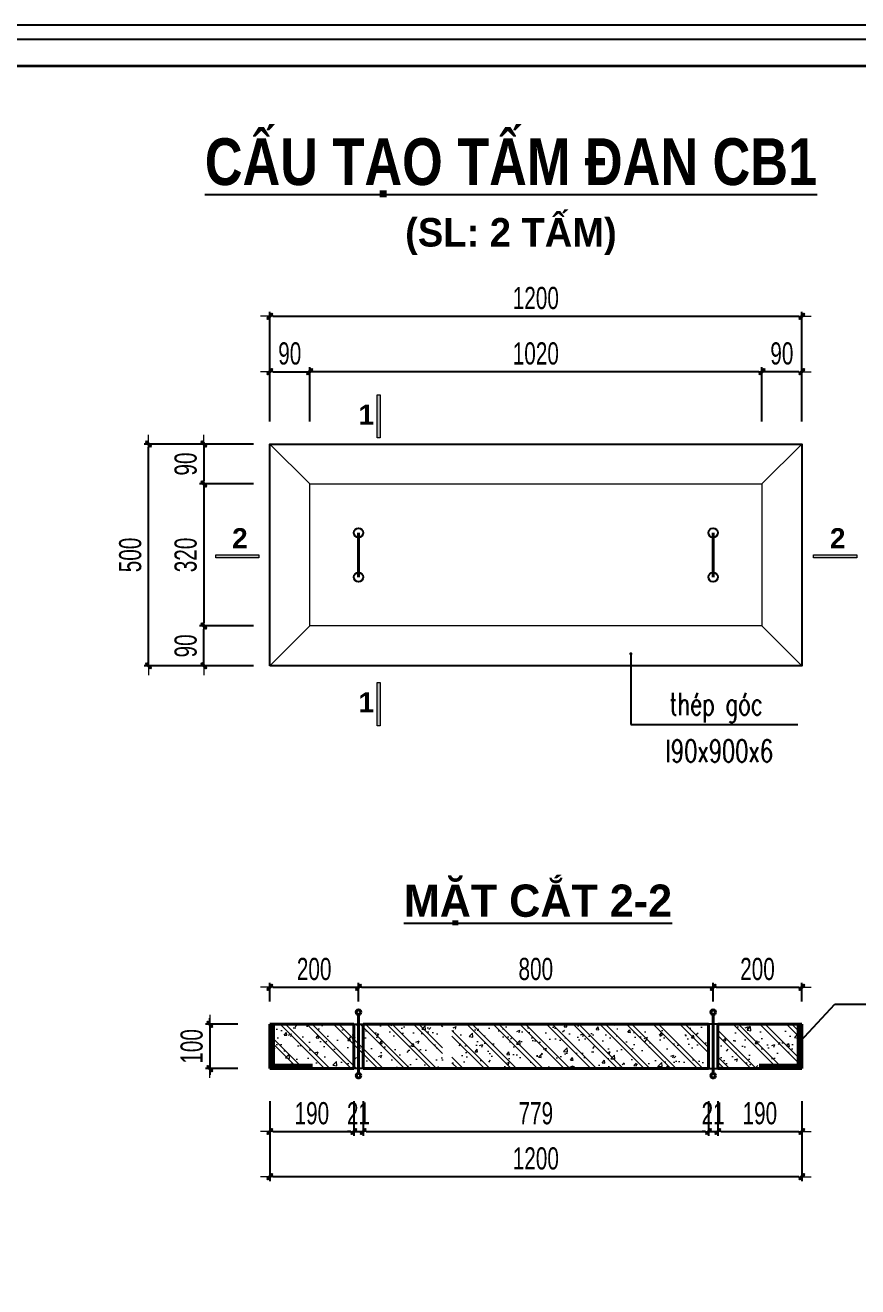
# Model space of a CAD drawing. Header units: inches. Extents: x -676 to 53517, y -16349 to 46516.
# Drawn here: x 44555 to 46433, y -6592 to -3748 of the extents above; entities that cross this region are included whole.
import ezdxf
from ezdxf.enums import TextEntityAlignment as Align

# ---------------------------------------------------------------- set-up
doc = ezdxf.new("R2010")
doc.units = ezdxf.units.IN
doc.header["$MEASUREMENT"] = 0
for name, color, linetype, lineweight in [('2 - Text2', 2, 'Continuous', 20), ('39 - Net manh', 39, 'Continuous', 18), ('dim', 144, 'Continuous', 13), ('EG Text1', 3, 'Continuous', 20), ('LC Dim', 8, 'Continuous', 18), ('LC Hatch', 252, 'Continuous', 9), ('LC Net dam2', 6, 'Continuous', 40), ('LC Net thay', 7, 'Continuous', 25), ('LC Text2', 7, 'Continuous', 25), ('THEP', 1, 'Continuous', 35), ('THEPDOC', 1, 'Continuous', 40)]:
    doc.layers.add(name, color=color, linetype=linetype, lineweight=lineweight)
doc.layers.add('ENTTNTHIETKE1', color=2, linetype='Continuous')
doc.layers.add('KHUNGTEN', color=5, linetype='Continuous')
doc.styles.add('EG 1', font='')
doc.styles.add('EG Huy', font='vnsimli.shx', dxfattribs={"width": 0.75})
doc.styles.add('HOATBIF', font='hoatbif.shx', dxfattribs={"width": 0.7})
doc.styles.add('LC 1', font='')
doc.styles.add('LC3', font='', dxfattribs={"width": 0.8})
doc.styles.add('Ten ban ve', font='', dxfattribs={"height": 500})
doc.styles.get('EG 1').set_extended_font_data('.VnAvantH', bold=True)
doc.styles.get('LC 1').set_extended_font_data('.VnAvantH', bold=True)
doc.styles.get('LC3').set_extended_font_data('.VnArialH', bold=True)
doc.styles.get('Ten ban ve').set_extended_font_data('.VnHelvetInsH', bold=True)
doc.dimstyles.new('1-100(1-25)', dxfattribs={"dimscale": 25, "dimtxt": 2.5, "dimasz": 0.35, "dimexe": 0.5, "dimexo": 0, "dimgap": 0.8, "dimtad": 1, "dimdec": 0, "dimzin": 0, "dimdsep": 46, "dimtxsty": 'HOATBIF', "dimblk1": 'DOT', "dimblk2": 'DOT', "dimsah": 1, "dimcen": -1, "dimdle": 1, "dimclrd": 256, "dimclre": 256, "dimclrt": 4, "dimadec": 3, "dimazin": 2, "dimtfac": 0.333333, "dimtdec": 0, "dimtix": 1, "dimtmove": 2, "dimatfit": 3, "dimldrblk": 'DOT', "dimfxl": 1, "dimtvp": 0.833333, "dimtolj": 1, "dimtzin": 0, "dimarcsym": 0})

# ---------------------------------------------------------------- blocks, each defined once
blk = doc.blocks.new('DOT')
at = {"layer": 'LC Dim'}
blk.add_line((-3, 0), (3, 0), dxfattribs=at)
at = {"layer": 'LC Dim', "color": 4}
blk.add_line((-1, -1), (1, 1), dxfattribs=at)
blk.add_lwpolyline([(0.5, 1), (-1, -0.5), (-0.5, -1), (1, 0.5)], close=True, dxfattribs=at)
blk = doc.blocks.new('*D846')
at = {"layer": 'Defpoints', "color": 0, "transparency": 16777216}
for p in [(46306.3, -4404.1), (45106.3, -4641.1), (46306.3, -4641.1)]:
    blk.add_point(p, dxfattribs=at)
at = {"layer": 'LC Dim', "lineweight": -2, "transparency": 16777216}
for p, q in [((45106.3, -4641.1), (45106.3, -4394.1)), ((45113.3, -4404.1), (46299.3, -4404.1)), ((46306.3, -4641.1), (46306.3, -4394.1))]:
    blk.add_line(p, q, dxfattribs=at)
at = {"layer": 'LC Dim', "lineweight": -2, "transparency": 16777216, "xscale": 7, "yscale": 7, "zscale": 7, "rotation": 180}
blk.add_blockref('DOT', (45106.3, -4404.1), dxfattribs=at)
at = {"layer": 'LC Dim', "lineweight": -2, "transparency": 16777216, "xscale": 7, "yscale": 7, "zscale": 7}
blk.add_blockref('DOT', (46306.3, -4404.1), dxfattribs=at)
at = {"layer": 'LC Dim', "color": 4, "transparency": 16777216, "insert": (45706.3, -4363.1), "char_height": 50, "attachment_point": 5, "style": 'HOATBIF'}
blk.add_mtext('\\A1;1200', dxfattribs=at)
blk = doc.blocks.new('_Dot')
at = {"color": 0, "linetype": 'ByBlock', "lineweight": -2}
blk.add_line((-0.5, 0), (-1, 0), dxfattribs=at)
at = {"color": 0, "linetype": 'ByBlock', "const_width": 0.5}
blk.add_lwpolyline([(-0.25, 0, 1), (0.25, 0, 1)], format="xyb", close=True, dxfattribs=at)
blk = doc.blocks.new('*D847')
at = {"layer": 'Defpoints', "color": 0, "transparency": 16777216}
for p in [(45196.3, -4529.1), (45106.3, -4641.1), (45196.3, -4641.1)]:
    blk.add_point(p, dxfattribs=at)
at = {"layer": 'LC Dim', "lineweight": -2, "transparency": 16777216}
for p, q in [((45106.3, -4641.1), (45106.3, -4519.1)), ((45196.3, -4641.1), (45196.3, -4519.1)), ((45113.3, -4529.1), (45189.3, -4529.1))]:
    blk.add_line(p, q, dxfattribs=at)
at = {"layer": 'LC Dim', "lineweight": -2, "transparency": 16777216, "xscale": 7, "yscale": 7, "zscale": 7, "rotation": 180}
blk.add_blockref('DOT', (45106.3, -4529.1), dxfattribs=at)
at = {"layer": 'LC Dim', "lineweight": -2, "transparency": 16777216, "xscale": 7, "yscale": 7, "zscale": 7}
blk.add_blockref('DOT', (45196.3, -4529.1), dxfattribs=at)
at = {"layer": 'LC Dim', "color": 4, "transparency": 16777216, "insert": (45151.3, -4488.1), "char_height": 50, "attachment_point": 5, "style": 'HOATBIF'}
blk.add_mtext('\\A1;90', dxfattribs=at)
blk = doc.blocks.new('*D848')
at = {"layer": 'Defpoints', "color": 0, "transparency": 16777216}
for p in [(46216.3, -4529.1), (46216.3, -4641.1), (46306.3, -4641.1)]:
    blk.add_point(p, dxfattribs=at)
at = {"layer": 'LC Dim', "lineweight": -2, "transparency": 16777216}
for p, q in [((46216.3, -4641.1), (46216.3, -4519.1)), ((46306.3, -4641.1), (46306.3, -4519.1)), ((46299.3, -4529.1), (46223.3, -4529.1))]:
    blk.add_line(p, q, dxfattribs=at)
at = {"layer": 'LC Dim', "lineweight": -2, "transparency": 16777216, "xscale": 7, "yscale": 7, "zscale": 7, "rotation": 180}
blk.add_blockref('DOT', (46216.3, -4529.1), dxfattribs=at)
at = {"layer": 'LC Dim', "lineweight": -2, "transparency": 16777216, "xscale": 7, "yscale": 7, "zscale": 7}
blk.add_blockref('DOT', (46306.3, -4529.1), dxfattribs=at)
at = {"layer": 'LC Dim', "color": 4, "transparency": 16777216, "insert": (46261.3, -4488.1), "char_height": 50, "attachment_point": 5, "style": 'HOATBIF'}
blk.add_mtext('\\A1;90', dxfattribs=at)
blk = doc.blocks.new('*D849')
at = {"layer": 'Defpoints', "color": 0, "transparency": 16777216}
for p in [(45196.3, -4529.1), (45196.3, -4641.1), (46216.3, -4641.1)]:
    blk.add_point(p, dxfattribs=at)
at = {"layer": 'LC Dim', "lineweight": -2, "transparency": 16777216}
for p, q in [((45196.3, -4641.1), (45196.3, -4519.1)), ((46216.3, -4641.1), (46216.3, -4519.1)), ((46209.3, -4529.1), (45203.3, -4529.1))]:
    blk.add_line(p, q, dxfattribs=at)
at = {"layer": 'LC Dim', "lineweight": -2, "transparency": 16777216, "xscale": 7, "yscale": 7, "zscale": 7, "rotation": 180}
blk.add_blockref('DOT', (45196.3, -4529.1), dxfattribs=at)
at = {"layer": 'LC Dim', "lineweight": -2, "transparency": 16777216, "xscale": 7, "yscale": 7, "zscale": 7}
blk.add_blockref('DOT', (46216.3, -4529.1), dxfattribs=at)
at = {"layer": 'LC Dim', "color": 4, "transparency": 16777216, "insert": (45706.3, -4488.1), "char_height": 50, "attachment_point": 5, "style": 'HOATBIF'}
blk.add_mtext('\\A1;1020', dxfattribs=at)
blk = doc.blocks.new('*D850')
at = {"layer": 'Defpoints', "color": 0, "transparency": 16777216}
for p in [(44832.6, -4692.1), (45069.5, -4692.1), (45069.5, -5192.1)]:
    blk.add_point(p, dxfattribs=at)
at = {"layer": 'LC Dim', "lineweight": -2, "transparency": 16777216}
for p, q in [((45069.5, -4692.1), (44822.6, -4692.1)), ((44832.6, -5185.1), (44832.6, -4699.1)), ((45069.5, -5192.1), (44822.6, -5192.1))]:
    blk.add_line(p, q, dxfattribs=at)
at = {"layer": 'LC Dim', "lineweight": -2, "transparency": 16777216, "xscale": 7, "yscale": 7, "zscale": 7}
for p, rotation in [((44832.6, -4692.1), 90), ((44832.6, -5192.1), 270)]:
    blk.add_blockref('DOT', p, dxfattribs=dict(at, rotation=rotation))
at = {"layer": 'LC Dim', "color": 4, "transparency": 16777216, "insert": (44791.6, -4942.1), "char_height": 50, "attachment_point": 5, "rotation": 90, "style": 'HOATBIF'}
blk.add_mtext('\\A1;500', dxfattribs=at)
blk = doc.blocks.new('*D851')
at = {"layer": 'Defpoints', "color": 0, "transparency": 16777216}
for p in [(44957.6, -5102.1), (45069.5, -5102.1), (45069.5, -5192.1)]:
    blk.add_point(p, dxfattribs=at)
at = {"layer": 'LC Dim', "lineweight": -2, "transparency": 16777216}
for p, q in [((45069.5, -5102.1), (44947.6, -5102.1)), ((44957.6, -5185.1), (44957.6, -5109.1)), ((45069.5, -5192.1), (44947.6, -5192.1))]:
    blk.add_line(p, q, dxfattribs=at)
at = {"layer": 'LC Dim', "lineweight": -2, "transparency": 16777216, "xscale": 7, "yscale": 7, "zscale": 7}
for p, rotation in [((44957.6, -5102.1), 90), ((44957.6, -5192.1), 270)]:
    blk.add_blockref('DOT', p, dxfattribs=dict(at, rotation=rotation))
at = {"layer": 'LC Dim', "color": 4, "transparency": 16777216, "insert": (44916.6, -5147.1), "char_height": 50, "attachment_point": 5, "rotation": 90, "style": 'HOATBIF'}
blk.add_mtext('\\A1;90', dxfattribs=at)
blk = doc.blocks.new('*D852')
at = {"layer": 'Defpoints', "color": 0, "transparency": 16777216}
for p in [(45069.5, -4692.1), (44957.6, -4782.1), (45069.5, -4782.1)]:
    blk.add_point(p, dxfattribs=at)
at = {"layer": 'LC Dim', "lineweight": -2, "transparency": 16777216}
for p, q in [((45069.5, -4692.1), (44947.6, -4692.1)), ((44957.6, -4699.1), (44957.6, -4775.1)), ((45069.5, -4782.1), (44947.6, -4782.1))]:
    blk.add_line(p, q, dxfattribs=at)
at = {"layer": 'LC Dim', "lineweight": -2, "transparency": 16777216, "xscale": 7, "yscale": 7, "zscale": 7}
for p, rotation in [((44957.6, -4692.1), 90), ((44957.6, -4782.1), 270)]:
    blk.add_blockref('DOT', p, dxfattribs=dict(at, rotation=rotation))
at = {"layer": 'LC Dim', "color": 4, "transparency": 16777216, "insert": (44916.6, -4737.1), "char_height": 50, "attachment_point": 5, "rotation": 90, "style": 'HOATBIF'}
blk.add_mtext('\\A1;90', dxfattribs=at)
blk = doc.blocks.new('*D853')
at = {"layer": 'Defpoints', "color": 0, "transparency": 16777216}
for p in [(45069.5, -4782.1), (44957.6, -5102.1), (45069.5, -5102.1)]:
    blk.add_point(p, dxfattribs=at)
at = {"layer": 'LC Dim', "lineweight": -2, "transparency": 16777216}
for p, q in [((45069.5, -4782.1), (44947.6, -4782.1)), ((44957.6, -4789.1), (44957.6, -5095.1)), ((45069.5, -5102.1), (44947.6, -5102.1))]:
    blk.add_line(p, q, dxfattribs=at)
at = {"layer": 'LC Dim', "lineweight": -2, "transparency": 16777216, "xscale": 7, "yscale": 7, "zscale": 7}
for p, rotation in [((44957.6, -4782.1), 90), ((44957.6, -5102.1), 270)]:
    blk.add_blockref('DOT', p, dxfattribs=dict(at, rotation=rotation))
at = {"layer": 'LC Dim', "color": 4, "transparency": 16777216, "insert": (44916.6, -4942.1), "char_height": 50, "attachment_point": 5, "rotation": 90, "style": 'HOATBIF'}
blk.add_mtext('\\A1;320', dxfattribs=at)
blk = doc.blocks.new('*D817')
at = {"layer": 'Defpoints', "color": 0, "transparency": 16777216}
for p in [(45034.4, -6000), (44971.1, -6100), (45034.4, -6100)]:
    blk.add_point(p, dxfattribs=at)
at = {"layer": 'LC Dim', "lineweight": -2, "transparency": 16777216}
for p, q in [((45034.4, -6000), (44961.1, -6000)), ((44971.1, -5993), (44971.1, -5986)), ((44971.1, -6000), (44971.1, -6100)), ((45034.4, -6100), (44961.1, -6100)), ((44971.1, -6107), (44971.1, -6114))]:
    blk.add_line(p, q, dxfattribs=at)
at = {"layer": 'LC Dim', "lineweight": -2, "transparency": 16777216, "xscale": 7, "yscale": 7, "zscale": 7}
for p, rotation in [((44971.1, -6000), 270), ((44971.1, -6100), 90)]:
    blk.add_blockref('DOT', p, dxfattribs=dict(at, rotation=rotation))
at = {"layer": 'LC Dim', "color": 4, "transparency": 16777216, "insert": (44930.1, -6050), "char_height": 50, "attachment_point": 5, "rotation": 90, "style": 'HOATBIF'}
blk.add_mtext('\\A1;100', dxfattribs=at)
blk = doc.blocks.new('*D818')
at = {"layer": 'Defpoints', "color": 0, "transparency": 16777216}
for p in [(45106.3, -6173.2), (46306.3, -6173.2), (45106.3, -6343.8)]:
    blk.add_point(p, dxfattribs=at)
at = {"layer": 'LC Dim', "lineweight": -2, "transparency": 16777216}
for p, q in [((45106.3, -6173.2), (45106.3, -6353.8)), ((46306.3, -6173.2), (46306.3, -6353.8)), ((46299.3, -6343.8), (45113.3, -6343.8))]:
    blk.add_line(p, q, dxfattribs=at)
at = {"layer": 'LC Dim', "lineweight": -2, "transparency": 16777216, "xscale": 7, "yscale": 7, "zscale": 7, "rotation": 180}
blk.add_blockref('DOT', (45106.3, -6343.8), dxfattribs=at)
at = {"layer": 'LC Dim', "lineweight": -2, "transparency": 16777216, "xscale": 7, "yscale": 7, "zscale": 7}
blk.add_blockref('DOT', (46306.3, -6343.8), dxfattribs=at)
at = {"layer": 'LC Dim', "color": 4, "transparency": 16777216, "insert": (45706.3, -6302.8), "char_height": 50, "attachment_point": 5, "style": 'HOATBIF'}
blk.add_mtext('\\A1;1200', dxfattribs=at)
blk = doc.blocks.new('TIEUDE1')
at = {"layer": '2 - Text2', "color": 7, "style": 'EG 1'}
blk.add_attdef('TIªU§Ò', text='', height=5, dxfattribs=at).set_placement((0, 0), align=Align.BOTTOM_CENTER)
blk.add_attdef('TL', text='', height=3, dxfattribs=at).set_placement((0, -2), align=Align.TOP_CENTER)
blk = doc.blocks.new('TIEUDE2')
at = {"layer": 'LC Text2', "color": 7, "style": 'LC 1'}
blk.add_attdef('%%UTIªU§Ò', text='', height=3.5, dxfattribs=at).set_placement((0, 0), align=Align.BOTTOM_CENTER)
blk.add_attdef('TL', text='', height=2.2, dxfattribs=at).set_placement((0, -1.8), align=Align.TOP_CENTER)
blk = doc.blocks.new('*D832')
at = {"layer": 'Defpoints', "color": 0, "transparency": 16777216}
for p in [(45106.3, -6173.2), (45295.8, -6173.2), (45295.8, -6241.9)]:
    blk.add_point(p, dxfattribs=at)
at = {"layer": 'LC Dim', "lineweight": -2, "transparency": 16777216}
for p, q in [((45106.3, -6173.2), (45106.3, -6251.9)), ((45295.8, -6173.2), (45295.8, -6251.9)), ((45113.3, -6241.9), (45288.8, -6241.9))]:
    blk.add_line(p, q, dxfattribs=at)
at = {"layer": 'LC Dim', "lineweight": -2, "transparency": 16777216, "xscale": 7, "yscale": 7, "zscale": 7, "rotation": 180}
blk.add_blockref('DOT', (45106.3, -6241.9), dxfattribs=at)
at = {"layer": 'LC Dim', "lineweight": -2, "transparency": 16777216, "xscale": 7, "yscale": 7, "zscale": 7}
blk.add_blockref('DOT', (45295.8, -6241.9), dxfattribs=at)
at = {"layer": 'LC Dim', "color": 4, "transparency": 16777216, "insert": (45201.1, -6200.9), "char_height": 50, "attachment_point": 5, "style": 'HOATBIF'}
blk.add_mtext('\\A1;190', dxfattribs=at)
blk = doc.blocks.new('*D833')
at = {"layer": 'Defpoints', "color": 0, "transparency": 16777216}
for p in [(45295.8, -6173.2), (45316.8, -6173.2), (45316.8, -6241.9)]:
    blk.add_point(p, dxfattribs=at)
at = {"layer": 'LC Dim', "lineweight": -2, "transparency": 16777216}
for p, q in [((45295.8, -6173.2), (45295.8, -6251.9)), ((45316.8, -6173.2), (45316.8, -6251.9)), ((45288.8, -6241.9), (45281.8, -6241.9)), ((45295.8, -6241.9), (45316.8, -6241.9)), ((45323.8, -6241.9), (45330.8, -6241.9))]:
    blk.add_line(p, q, dxfattribs=at)
at = {"layer": 'LC Dim', "lineweight": -2, "transparency": 16777216, "xscale": 7, "yscale": 7, "zscale": 7}
blk.add_blockref('DOT', (45295.8, -6241.9), dxfattribs=at)
at = {"layer": 'LC Dim', "lineweight": -2, "transparency": 16777216, "xscale": 7, "yscale": 7, "zscale": 7, "rotation": 180}
blk.add_blockref('DOT', (45316.8, -6241.9), dxfattribs=at)
at = {"layer": 'LC Dim', "color": 4, "transparency": 16777216, "insert": (45306.3, -6200.9), "char_height": 50, "attachment_point": 5, "style": 'HOATBIF'}
blk.add_mtext('\\A1;21', dxfattribs=at)
blk = doc.blocks.new('*D834')
at = {"layer": 'Defpoints', "color": 0, "transparency": 16777216}
for p in [(45316.8, -6173.2), (46095.8, -6173.2), (46095.8, -6241.9)]:
    blk.add_point(p, dxfattribs=at)
at = {"layer": 'LC Dim', "lineweight": -2, "transparency": 16777216}
for p, q in [((45316.8, -6173.2), (45316.8, -6251.9)), ((46095.8, -6173.2), (46095.8, -6251.9)), ((45323.8, -6241.9), (46088.8, -6241.9))]:
    blk.add_line(p, q, dxfattribs=at)
at = {"layer": 'LC Dim', "lineweight": -2, "transparency": 16777216, "xscale": 7, "yscale": 7, "zscale": 7, "rotation": 180}
blk.add_blockref('DOT', (45316.8, -6241.9), dxfattribs=at)
at = {"layer": 'LC Dim', "lineweight": -2, "transparency": 16777216, "xscale": 7, "yscale": 7, "zscale": 7}
blk.add_blockref('DOT', (46095.8, -6241.9), dxfattribs=at)
at = {"layer": 'LC Dim', "color": 4, "transparency": 16777216, "insert": (45706.3, -6200.9), "char_height": 50, "attachment_point": 5, "style": 'HOATBIF'}
blk.add_mtext('\\A1;779', dxfattribs=at)
blk = doc.blocks.new('*D835')
at = {"layer": 'Defpoints', "color": 0, "transparency": 16777216}
for p in [(46095.8, -6173.2), (46116.8, -6173.2), (46116.8, -6241.9)]:
    blk.add_point(p, dxfattribs=at)
at = {"layer": 'LC Dim', "lineweight": -2, "transparency": 16777216}
for p, q in [((46095.8, -6173.2), (46095.8, -6251.9)), ((46116.8, -6173.2), (46116.8, -6251.9)), ((46088.8, -6241.9), (46081.8, -6241.9)), ((46095.8, -6241.9), (46116.8, -6241.9)), ((46123.8, -6241.9), (46130.8, -6241.9))]:
    blk.add_line(p, q, dxfattribs=at)
at = {"layer": 'LC Dim', "lineweight": -2, "transparency": 16777216, "xscale": 7, "yscale": 7, "zscale": 7}
blk.add_blockref('DOT', (46095.8, -6241.9), dxfattribs=at)
at = {"layer": 'LC Dim', "lineweight": -2, "transparency": 16777216, "xscale": 7, "yscale": 7, "zscale": 7, "rotation": 180}
blk.add_blockref('DOT', (46116.8, -6241.9), dxfattribs=at)
at = {"layer": 'LC Dim', "color": 4, "transparency": 16777216, "insert": (46106.3, -6200.9), "char_height": 50, "attachment_point": 5, "style": 'HOATBIF'}
blk.add_mtext('\\A1;21', dxfattribs=at)
blk = doc.blocks.new('*D836')
at = {"layer": 'Defpoints', "color": 0, "transparency": 16777216}
for p in [(46116.8, -6173.2), (46306.3, -6173.2), (46306.3, -6241.9)]:
    blk.add_point(p, dxfattribs=at)
at = {"layer": 'LC Dim', "lineweight": -2, "transparency": 16777216}
for p, q in [((46116.8, -6173.2), (46116.8, -6251.9)), ((46306.3, -6173.2), (46306.3, -6251.9)), ((46123.8, -6241.9), (46299.3, -6241.9))]:
    blk.add_line(p, q, dxfattribs=at)
at = {"layer": 'LC Dim', "lineweight": -2, "transparency": 16777216, "xscale": 7, "yscale": 7, "zscale": 7, "rotation": 180}
blk.add_blockref('DOT', (46116.8, -6241.9), dxfattribs=at)
at = {"layer": 'LC Dim', "lineweight": -2, "transparency": 16777216, "xscale": 7, "yscale": 7, "zscale": 7}
blk.add_blockref('DOT', (46306.3, -6241.9), dxfattribs=at)
at = {"layer": 'LC Dim', "color": 4, "transparency": 16777216, "insert": (46211.6, -6200.9), "char_height": 50, "attachment_point": 5, "style": 'HOATBIF'}
blk.add_mtext('\\A1;190', dxfattribs=at)
blk = doc.blocks.new('*D837')
at = {"layer": 'Defpoints', "color": 0, "transparency": 16777216}
for p in [(45306.3, -5916.7), (45106.3, -5949), (45306.3, -5949)]:
    blk.add_point(p, dxfattribs=at)
at = {"layer": 'LC Dim', "lineweight": -2, "transparency": 16777216}
for p, q in [((45106.3, -5949), (45106.3, -5906.7)), ((45306.3, -5949), (45306.3, -5906.7)), ((45113.3, -5916.7), (45299.3, -5916.7))]:
    blk.add_line(p, q, dxfattribs=at)
at = {"layer": 'LC Dim', "lineweight": -2, "transparency": 16777216, "xscale": 7, "yscale": 7, "zscale": 7, "rotation": 180}
blk.add_blockref('DOT', (45106.3, -5916.7), dxfattribs=at)
at = {"layer": 'LC Dim', "lineweight": -2, "transparency": 16777216, "xscale": 7, "yscale": 7, "zscale": 7}
blk.add_blockref('DOT', (45306.3, -5916.7), dxfattribs=at)
at = {"layer": 'LC Dim', "color": 4, "transparency": 16777216, "insert": (45206.3, -5875.7), "char_height": 50, "attachment_point": 5, "style": 'HOATBIF'}
blk.add_mtext('\\A1;200', dxfattribs=at)
blk = doc.blocks.new('*D838')
at = {"layer": 'Defpoints', "color": 0, "transparency": 16777216}
for p in [(46106.3, -5916.7), (45306.3, -5949), (46106.3, -5949)]:
    blk.add_point(p, dxfattribs=at)
at = {"layer": 'LC Dim', "lineweight": -2, "transparency": 16777216}
for p, q in [((45306.3, -5949), (45306.3, -5906.7)), ((46106.3, -5949), (46106.3, -5906.7)), ((45313.3, -5916.7), (46099.3, -5916.7))]:
    blk.add_line(p, q, dxfattribs=at)
at = {"layer": 'LC Dim', "lineweight": -2, "transparency": 16777216, "xscale": 7, "yscale": 7, "zscale": 7, "rotation": 180}
blk.add_blockref('DOT', (45306.3, -5916.7), dxfattribs=at)
at = {"layer": 'LC Dim', "lineweight": -2, "transparency": 16777216, "xscale": 7, "yscale": 7, "zscale": 7}
blk.add_blockref('DOT', (46106.3, -5916.7), dxfattribs=at)
at = {"layer": 'LC Dim', "color": 4, "transparency": 16777216, "insert": (45706.3, -5875.7), "char_height": 50, "attachment_point": 5, "style": 'HOATBIF'}
blk.add_mtext('\\A1;800', dxfattribs=at)
blk = doc.blocks.new('*D839')
at = {"layer": 'Defpoints', "color": 0, "transparency": 16777216}
for p in [(46306.3, -5916.7), (46106.3, -5949), (46306.3, -5949)]:
    blk.add_point(p, dxfattribs=at)
at = {"layer": 'LC Dim', "lineweight": -2, "transparency": 16777216}
for p, q in [((46106.3, -5949), (46106.3, -5906.7)), ((46306.3, -5949), (46306.3, -5906.7)), ((46113.3, -5916.7), (46299.3, -5916.7))]:
    blk.add_line(p, q, dxfattribs=at)
at = {"layer": 'LC Dim', "lineweight": -2, "transparency": 16777216, "xscale": 7, "yscale": 7, "zscale": 7, "rotation": 180}
blk.add_blockref('DOT', (46106.3, -5916.7), dxfattribs=at)
at = {"layer": 'LC Dim', "lineweight": -2, "transparency": 16777216, "xscale": 7, "yscale": 7, "zscale": 7}
blk.add_blockref('DOT', (46306.3, -5916.7), dxfattribs=at)
at = {"layer": 'LC Dim', "color": 4, "transparency": 16777216, "insert": (46206.3, -5875.7), "char_height": 50, "attachment_point": 5, "style": 'HOATBIF'}
blk.add_mtext('\\A1;200', dxfattribs=at)
blk = doc.blocks.new('khung vpn')
at = {"layer": 'Defpoints'}
blk.add_line((52556.46, -4195.446), (52498.758, -4195.446), dxfattribs=at)
at = {"layer": 'KHUNGTEN'}
blk.add_lwpolyline([(52556.243, -4234.885), (52502.048, -4234.885), (52502.048, -4195.662), (52556.243, -4195.662)], close=True, dxfattribs=at)
at = {"layer": 'THEP'}
blk.add_lwpolyline([(52555.832, -4234.474), (52502.459, -4234.474), (52502.459, -4196.073), (52555.832, -4196.073)], close=True, dxfattribs=at)

msp = doc.modelspace()

# ---------------------------------------------------------------- hatches: boundary and pattern name
at = {"layer": 'dim'}
for points in [[(45348.3, -4580.9), (45348.3, -4678.4), (45355.1, -4678.4), (45355.1, -4580.9)], [(45081.9, -4941.9), (44984.4, -4941.9), (44984.4, -4948.7), (45081.9, -4948.7)], [(46430.5, -4941.9), (46332.9, -4941.9), (46332.9, -4948.7), (46430.5, -4948.7)], [(45348.3, -5229.4), (45348.3, -5327), (45355.1, -5327), (45355.1, -5229.4)]]:
    msp.add_hatch(color=256, dxfattribs=at).paths.add_polyline_path(points)
at = {"layer": 'LC Hatch'}
h = msp.add_hatch(dxfattribs=at)
h.set_pattern_fill('CHAU-02', color=256, scale=10, style=0, pattern_type=2)
h.set_pattern_definition([(50, (43772.47, -17745.626), (71.72602, -6.2752), [7.5, -82.5]), (355, (43772.47, -17745.63), (-13.87513, 75.2192), [6, -66]), (100.4514, (43778.45, -17746.15), (57.85094, 68.94395), [6.374, -70.1142]), (46.1842, (43772.47, -17725.63), (106.7241, -16.5519), [11.25, -123.75]), (96.6356, (43781.36, -17727.01), (93.4663, 97.4118), [9.561, -105.1713]), (351.1842, (43772.47, -17725.63), (93.4662, 97.4119), [9, -99]), (21, (43782.47, -17730.626), (59.6907, -40.2619), [7.5, -82.5]), (226, (43782.47, -17730.63), (67.1882, -36.554), [6, -66]), (71.4514, (43787.445, -17733.98), (84.02226, 32.25305), [6.374, -70.1142]), (67.5, (43772.47, -17745.626), (-15.59162, 29.437446), [0, -65.2, 0, -67, 0, -66.25]), (4.5, (43772.47, -17745.626), (28.33509, 38.01032), [0, -38.2, 0, -63.7, 0, -25.25]), (327.5, (43750.17, -17745.626), (53.382244, -2.25549), [0, -25, 0, -78, 0, -103.5]), (317.5, (43740.17, -17745.626), (58.31862, 10.0105), [0, -32.5, 0, -51.8, 0, -73.5]), (315, (43772.47, -17745.626), (30.05204, 30.05204), []), (315, (43772.47, -17733.376), (30.05204, 30.05204), [])])
h.paths.add_polyline_path([(45495.8, -6100), (45495.8, -6000), (45106.3, -6000), (45106.3, -6100)])
h.paths.add_polyline_path([(46095.8, -6100), (46095.8, -6000), (45516.8, -6000), (45516.8, -6100)])
h.paths.add_polyline_path([(46116.8, -6000), (46116.8, -6100), (46306.3, -6100), (46306.3, -6000)])

# ---------------------------------------------------------------- linework, layer by layer
at = {"layer": '39 - Net manh', "ltscale": 0.03}
for p, q in [((45196.3, -4782.1, 0), (45106.3, -4692.1, 0)), ((46216.3, -4782.1, 0), (46306.3, -4692.1, 0)), ((45196.3, -5102.1, 0), (45106.3, -5192.1, 0)), ((46216.3, -5102.1, 0), (46306.3, -5192.1, 0))]:
    msp.add_line(p, q, dxfattribs=at)
at = {"layer": '39 - Net manh', "ltscale": 0.03, "elevation": 0}
msp.add_lwpolyline([(45196.3, -5102.1), (45196.3, -4782.1), (46216.3, -4782.1), (46216.3, -5102.1)], close=True, dxfattribs=at)
at = {"layer": 'dim', "elevation": 0}
for points in [[(45355.1, -4678.4), (45348.3, -4678.4), (45348.3, -4580.9), (45355.1, -4580.9)], [(44984.4, -4948.7), (44984.4, -4941.9), (45081.9, -4941.9), (45081.9, -4948.7)], [(46332.9, -4948.7), (46332.9, -4941.9), (46430.5, -4941.9), (46430.5, -4948.7)], [(45355.1, -5327), (45348.3, -5327), (45348.3, -5229.4), (45355.1, -5229.4)]]:
    msp.add_lwpolyline(points, close=True, dxfattribs=at)
at = {"layer": 'LC Net dam2'}
for p, q in [((45306.3, -4892.1, 0), (45306.3, -4992.1, 0)), ((46106.3, -4892.1, 0), (46106.3, -4992.1, 0)), ((45106.3, -6000, 0), (45106.3, -6100, 0)), ((45295.8, -6000, 0), (45106.3, -6000, 0)), ((45106.3, -6000, 0), (45106.3, -6100, 0)), ((45106.3, -6000, 0), (45106.3, -6100, 0)), ((45106.3, -6000, 0), (45106.3, -6100, 0)), ((45106.3, -6000, 0), (45106.3, -6100, 0)), ((46095.8, -6000, 0), (45316.8, -6000, 0)), ((46306.3, -6000, 0), (46116.8, -6000, 0)), ((46306.3, -6000, 0), (46306.3, -6100, 0)), ((46306.3, -6000, 0), (46306.3, -6100, 0)), ((46306.3, -6000, 0), (46306.3, -6100, 0)), ((46306.3, -6000, 0), (46306.3, -6100, 0)), ((46306.3, -6000, 0), (46306.3, -6100, 0)), ((45295.8, -6100, 0), (45106.3, -6100, 0)), ((46095.8, -6100, 0), (45316.8, -6100, 0)), ((46306.3, -6100, 0), (46116.8, -6100, 0))]:
    msp.add_line(p, q, dxfattribs=at)
at = {"layer": 'LC Net dam2', "elevation": 0}
for points in [[(45295.8, -6100), (45295.8, -6000)], [(45306.3, -6110.9), (45306.3, -5977.8)], [(45316.8, -6000), (45316.8, -6100)], [(46095.8, -6000), (46095.8, -6100)], [(46106.3, -6110.9), (46106.3, -5977.8)], [(46116.8, -6100), (46116.8, -6000)]]:
    msp.add_lwpolyline(points, dxfattribs=at)
at = {"layer": 'LC Net dam2'}
for centre in [(45306.3, -5972.8, 0), (46106.3, -5972.8, 0), (45306.3, -6115.9, 0), (46106.3, -6115.9, 0)]:
    msp.add_circle(centre, 5, dxfattribs=at)
at = {"layer": 'LC Net thay', "elevation": 0}
for points in [[(45106.3, -5192.1), (45106.3, -4692.1), (46306.3, -4692.1), (46306.3, -5192.1)], [(45295.8, -6000), (45316.8, -6000), (45316.8, -6100), (45295.8, -6100)], [(46116.8, -6000), (46095.8, -6000), (46095.8, -6100), (46116.8, -6100)]]:
    msp.add_lwpolyline(points, close=True, dxfattribs=at)
at = {"layer": 'LC Net thay'}
for centre in [(45306.3, -4892.1, 0), (46106.3, -4892.1, 0), (45306.3, -4992.1, 0), (46106.3, -4992.1, 0)]:
    msp.add_circle(centre, 10.5, dxfattribs=at)
at = {"layer": 'THEPDOC', "linetype": 'Continuous', "const_width": 10, "elevation": 0}
for points in [[(45112.9, -6003.5), (45112.9, -6093.7), (45202.9, -6093.7)], [(46299.8, -6003.5), (46299.8, -6093.7), (46209.8, -6093.7)]]:
    msp.add_lwpolyline(points, dxfattribs=at)

# ---------------------------------------------------------------- block references
at = {"layer": 'ENTTNTHIETKE1', "color": 6, "xscale": 145.5769351531362, "yscale": 145.5769351531362, "zscale": 145.5769351531362}
msp.add_blockref('khung vpn', (-7598966.9, 607012.2, 0), dxfattribs=at)
at = {"layer": 'LC Text2'}
ref = msp.add_blockref('TIEUDE1', (45650.2, -4139.8, 0), dxfattribs=dict(at, xscale=21.4104680321725, yscale=21.4104680321725, zscale=21.4104680321725))
ref.add_attrib('TIªU§Ò', '%%UcÊu t¹o tÊm ®an CB1', dxfattribs={"color": 7, "height": 105.434, "style": 'LC3', "width": 0.8}).set_placement((45650.2, -4139.8, 0), align=Align.BOTTOM_CENTER)
ref.add_attrib('TL', '(sl: 2 TÊM)', dxfattribs={"color": 7, "height": 64.231, "style": 'LC 1'}).set_placement((45650.2, -4182.6, 0), align=Align.TOP_CENTER)
ref = msp.add_blockref('TIEUDE2', (45711.2, -5779.6, 0), dxfattribs=dict(at, xscale=21.4104680321725, yscale=21.4104680321725, zscale=21.4104680321725))
ref.add_attrib('%%UTIªU§Ò', '%%UmÆt c¾t 2-2', dxfattribs={"color": 7, "height": 72.713, "style": 'LC 1'}).set_placement((45711.2, -5779.6, 0), align=Align.BOTTOM_CENTER)

# ---------------------------------------------------------------- texts
at = {"layer": 'EG Text1', "color": 3, "style": 'EG Huy', "width": 0.7}
for s, p in [('thÐp gãc', (46008.1, -5303, 0)), ('l90x900x6', (45998.8, -5408.9, 0))]:
    msp.add_text(s, height=50, dxfattribs=at).set_placement(p)
at = {"layer": 'LC Text2', "ltscale": 0.2, "style": 'Ten ban ve'}
for s, p in [('1', (45306.4, -4648.5, 0)), ('2', (45021.3, -4926.8, 0)), ('2', (46369.8, -4926.8, 0)), ('1', (45306.4, -5297, 0))]:
    msp.add_text(s, height=45.1, dxfattribs=at).set_placement(p)

# ---------------------------------------------------------------- dimensions: what is measured, and where the dimension line sits
at = {"layer": 'LC Dim'}
for base, p1, p2, picture, middle in [((46306.3, -4404.1, 0), (45106.3, -4641.1, 0), (46306.3, -4641.1, 0), '*D846', (45706.3, -4363.1, 0)), ((45196.3, -4529.1, 0), (45106.3, -4641.1, 0), (45196.3, -4641.1, 0), '*D847', (45151.3, -4488.1, 0)), ((45306.3, -5916.7, 0), (45106.3, -5949, 0), (45306.3, -5949, 0), '*D837', (45206.3, -5875.7, 0)), ((46106.3, -5916.7, 0), (45306.3, -5949, 0), (46106.3, -5949, 0), '*D838', (45706.3, -5875.7, 0)), ((46306.3, -5916.7, 0), (46106.3, -5949, 0), (46306.3, -5949, 0), '*D839', (46206.3, -5875.7, 0)), ((45295.8220864, -6241.9125553, 0.0001172), (45106.3220864, -6173.1618084, 0.0001172), (45295.8220864, -6173.1618084, 0.0001172), '*D832', (45201.0720864, -6200.9125553, 0.0001172)), ((45316.8, -6241.9, 0), (45295.8, -6173.2, 0), (45316.8, -6173.2, 0), '*D833', (45306.3, -6200.9, 0)), ((46095.8, -6241.9, 0), (45316.8, -6173.2, 0), (46095.8, -6173.2, 0), '*D834', (45706.3, -6200.9, 0)), ((46116.8, -6241.9, 0), (46095.8, -6173.2, 0), (46116.8, -6173.2, 0), '*D835', (46106.3, -6200.9, 0)), ((46306.3220864, -6241.9125553, 0.0001172), (46116.8220864, -6173.1618084, 0.0001172), (46306.3220864, -6173.1618084, 0.0001172), '*D836', (46211.5720864, -6200.9125553, 0.0001172)), ((45106.3, -6343.8, 0), (46306.3, -6173.2, 0), (45106.3, -6173.2, 0), '*D818', (45706.3, -6302.8, 0))]:
    dim = msp.add_linear_dim(base=base, p1=p1, p2=p2, dimstyle='1-100(1-25)', override={"dimscale": 20}, dxfattribs=at)
    dim.commit()
    dim.dimension.update_dxf_attribs({"geometry": picture, "text_midpoint": middle})
for base, p1, p2, angle, picture, middle in [((45196.3, -4529.1, 0), (46216.3, -4641.1, 0), (45196.3, -4641.1, 0), 180, '*D849', (45706.3, -4488.1, 0)), ((46216.3, -4529.1, 0), (46306.3, -4641.1, 0), (46216.3, -4641.1, 0), 180, '*D848', (46261.3, -4488.1, 0)), ((44832.6, -4692.1, 0), (45069.5, -5192.1, 0), (45069.5, -4692.1, 0), 90, '*D850', (44791.6, -4942.1, 0)), ((44957.6, -4782.1, 0), (45069.5, -4692.1, 0), (45069.5, -4782.1, 0), 270, '*D852', (44916.6, -4737.1, 0)), ((44957.6, -5102.1, 0), (45069.5, -4782.1, 0), (45069.5, -5102.1, 0), 270, '*D853', (44916.6, -4942.1, 0)), ((44957.6, -5102.1, 0), (45069.5, -5192.1, 0), (45069.5, -5102.1, 0), 90, '*D851', (44916.6, -5147.1, 0)), ((44971.1, -6100, 0), (45034.4, -6000, 0), (45034.4, -6100, 0), 270, '*D817', (44930.1, -6050, 0))]:
    dim = msp.add_linear_dim(base=base, p1=p1, p2=p2, angle=angle, dimstyle='1-100(1-25)', override={"dimscale": 20}, dxfattribs=at)
    dim.commit()
    dim.dimension.update_dxf_attribs({"geometry": picture, "text_midpoint": middle})

# ---------------------------------------------------------------- leaders
for points in [[(45920.8, -5164.8, 0), (45920.8, -5324.1, 0), (46297.3, -5324.1, 0)], [(46302.3, -6038.8, 0), (46380.9, -5955.1, 0), (46743.3, -5955.1, 0)]]:
    msp.add_leader(points, dimstyle='1-100(1-25)', override={"dimscale": 20, "dimlfac": 10}, dxfattribs=at)

doc.saveas('drawing.dxf')
